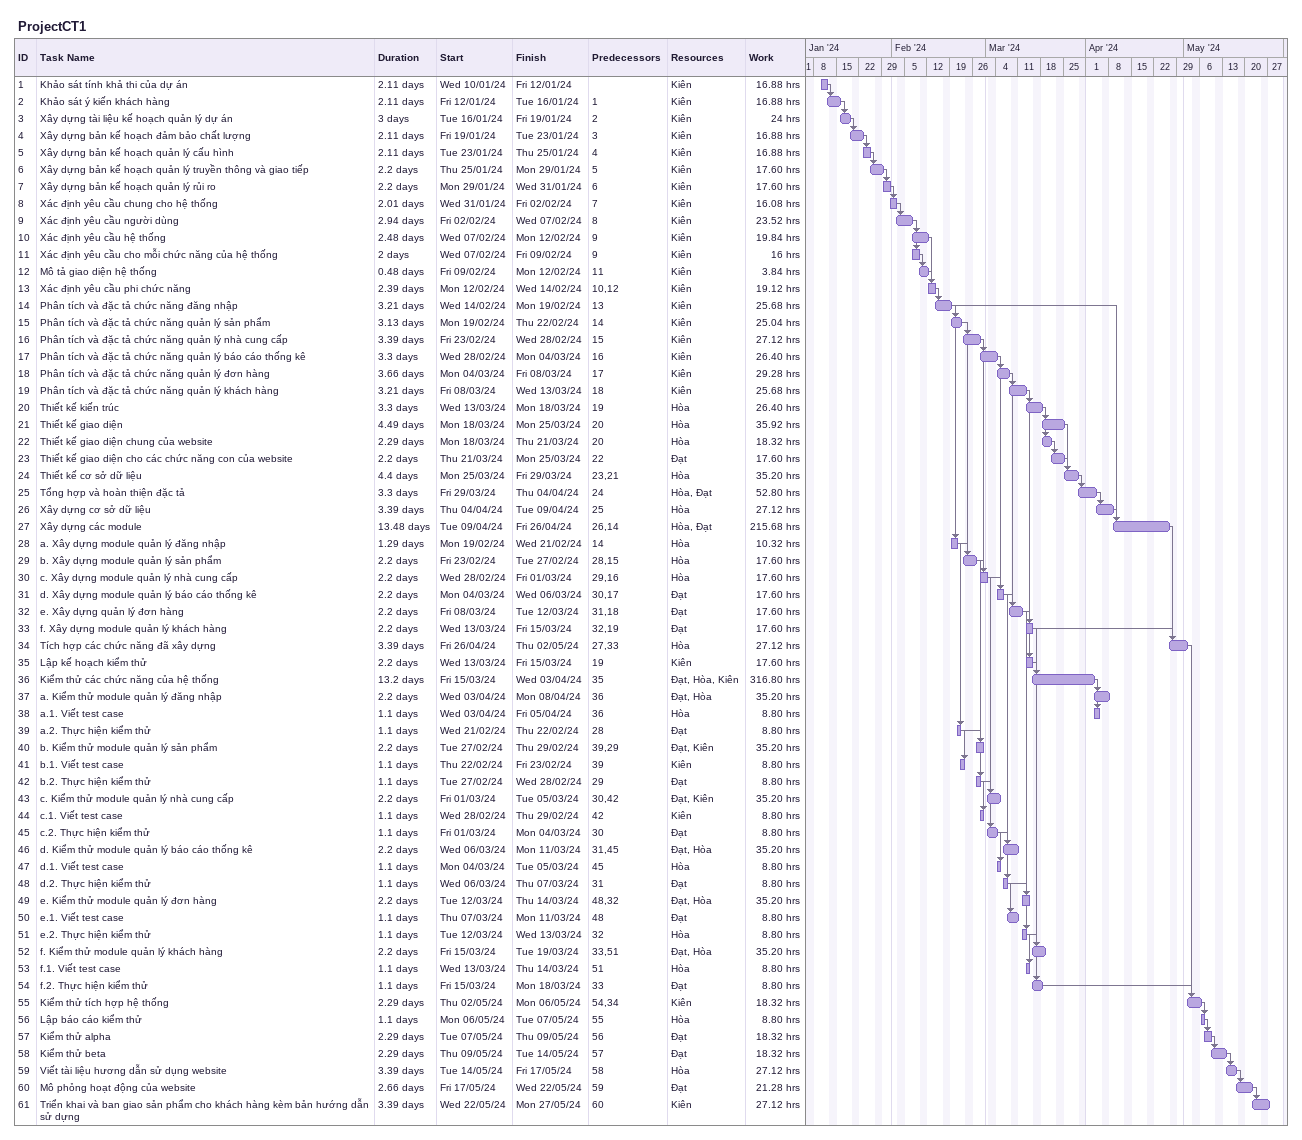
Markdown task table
ProjectCT1

| ID | Task | Duration | Start | Finish | Predecessors | Resources | Work (h) |
|---|---|---|---|---|---|---|---|
| 1 | Khảo sát tính khả thi của dự án | 2.11d | 2024-01-10 | 2024-01-12 |  | Kiên | 16.88 |
| 2 | Khảo sát ý kiến khách hàng | 2.11d | 2024-01-12 | 2024-01-16 | 1 | Kiên | 16.88 |
| 3 | Xây dựng tài liệu kế hoạch quản lý dự án | 3d | 2024-01-16 | 2024-01-19 | 2 | Kiên | 24 |
| 4 | Xây dựng bản kế hoạch đảm bảo chất lượng | 2.11d | 2024-01-19 | 2024-01-23 | 3 | Kiên | 16.88 |
| 5 | Xây dựng bản kế hoạch quản lý cấu hình | 2.11d | 2024-01-23 | 2024-01-25 | 4 | Kiên | 16.88 |
| 6 | Xây dựng bản kế hoạch quản lý truyền thông và giao tiếp | 2.2d | 2024-01-25 | 2024-01-29 | 5 | Kiên | 17.60 |
| 7 | Xây dựng bản kế hoạch quản lý rủi ro | 2.2d | 2024-01-29 | 2024-01-31 | 6 | Kiên | 17.60 |
| 8 | Xác định yêu cầu chung cho hệ thống | 2.01d | 2024-01-31 | 2024-02-02 | 7 | Kiên | 16.08 |
| 9 | Xác định yêu cầu người dùng | 2.94d | 2024-02-02 | 2024-02-07 | 8 | Kiên | 23.52 |
| 10 | Xác định yêu cầu hệ thống | 2.48d | 2024-02-07 | 2024-02-12 | 9 | Kiên | 19.84 |
| 11 | Xác định yêu cầu cho mỗi chức năng của hệ thống | 2d | 2024-02-07 | 2024-02-09 | 9 | Kiên | 16 |
| 12 | Mô tả giao diện hệ thống | 0.48d | 2024-02-09 | 2024-02-12 | 11 | Kiên | 3.84 |
| 13 | Xác định yêu cầu phi chức năng | 2.39d | 2024-02-12 | 2024-02-14 | 10, 12 | Kiên | 19.12 |
| 14 | Phân tích và đặc tả chức năng đăng nhập | 3.21d | 2024-02-14 | 2024-02-19 | 13 | Kiên | 25.68 |
| 15 | Phân tích và đặc tả chức năng quản lý sản phẩm | 3.13d | 2024-02-19 | 2024-02-22 | 14 | Kiên | 25.04 |
| 16 | Phân tích và đặc tả chức năng quản lý nhà cung cấp | 3.39d | 2024-02-23 | 2024-02-28 | 15 | Kiên | 27.12 |
| 17 | Phân tích và đặc tả chức năng quản lý báo cáo thống kê | 3.3d | 2024-02-28 | 2024-03-04 | 16 | Kiên | 26.40 |
| 18 | Phân tích và đặc tả chức năng quản lý đơn hàng | 3.66d | 2024-03-04 | 2024-03-08 | 17 | Kiên | 29.28 |
| 19 | Phân tích và đặc tả chức năng quản lý khách hàng | 3.21d | 2024-03-08 | 2024-03-13 | 18 | Kiên | 25.68 |
| 20 | Thiết kế kiến trúc | 3.3d | 2024-03-13 | 2024-03-18 | 19 | Hòa | 26.40 |
| 21 | Thiết kế giao diện | 4.49d | 2024-03-18 | 2024-03-25 | 20 | Hòa | 35.92 |
| 22 | Thiết kế giao diện chung của website | 2.29d | 2024-03-18 | 2024-03-21 | 20 | Hòa | 18.32 |
| 23 | Thiết kế giao diện cho các chức năng con của website | 2.2d | 2024-03-21 | 2024-03-25 | 22 | Đạt | 17.60 |
| 24 | Thiết kế cơ sở dữ liệu | 4.4d | 2024-03-25 | 2024-03-29 | 23, 21 | Hòa | 35.20 |
| 25 | Tổng hợp và hoàn thiện đặc tả | 3.3d | 2024-03-29 | 2024-04-04 | 24 | Hòa, Đạt | 52.80 |
| 26 | Xây dựng cơ sở dữ liệu | 3.39d | 2024-04-04 | 2024-04-09 | 25 | Hòa | 27.12 |
| 27 | Xây dựng các module | 13.48d | 2024-04-09 | 2024-04-26 | 26, 14 | Hòa, Đạt | 215.68 |
| 28 | a. Xây dựng module quản lý đăng nhập | 1.29d | 2024-02-19 | 2024-02-21 | 14 | Hòa | 10.32 |
| 29 | b. Xây dựng module quản lý sản phẩm | 2.2d | 2024-02-23 | 2024-02-27 | 28, 15 | Hòa | 17.60 |
| 30 | c. Xây dựng module quản lý nhà cung cấp | 2.2d | 2024-02-28 | 2024-03-01 | 29, 16 | Hòa | 17.60 |
| 31 | d. Xây dựng module quản lý báo cáo thống kê | 2.2d | 2024-03-04 | 2024-03-06 | 30, 17 | Đạt | 17.60 |
| 32 | e. Xây dựng quản lý đơn hàng | 2.2d | 2024-03-08 | 2024-03-12 | 31, 18 | Đạt | 17.60 |
| 33 | f. Xây dựng module quản lý khách hàng | 2.2d | 2024-03-13 | 2024-03-15 | 32, 19 | Đạt | 17.60 |
| 34 | Tích hợp các chức năng đã xây dựng | 3.39d | 2024-04-26 | 2024-05-02 | 27, 33 | Hòa | 27.12 |
| 35 | Lập kế hoạch kiểm thử | 2.2d | 2024-03-13 | 2024-03-15 | 19 | Kiên | 17.60 |
| 36 | Kiểm thử các chức năng của hệ thống | 13.2d | 2024-03-15 | 2024-04-03 | 35 | Đạt, Hòa, Kiên | 316.80 |
| 37 | a. Kiểm thử module quản lý đăng nhập | 2.2d | 2024-04-03 | 2024-04-08 | 36 | Đạt, Hòa | 35.20 |
| 38 | a.1. Viết test case | 1.1d | 2024-04-03 | 2024-04-05 | 36 | Hòa | 8.80 |
| 39 | a.2. Thực hiện kiểm thử | 1.1d | 2024-02-21 | 2024-02-22 | 28 | Đạt | 8.80 |
| 40 | b. Kiểm thử module quản lý sản phẩm | 2.2d | 2024-02-27 | 2024-02-29 | 39, 29 | Đạt, Kiên | 35.20 |
| 41 | b.1. Viết test case | 1.1d | 2024-02-22 | 2024-02-23 | 39 | Kiên | 8.80 |
| 42 | b.2. Thực hiện kiểm thử | 1.1d | 2024-02-27 | 2024-02-28 | 29 | Đạt | 8.80 |
| 43 | c. Kiểm thử module quản lý nhà cung cấp | 2.2d | 2024-03-01 | 2024-03-05 | 30, 42 | Đạt, Kiên | 35.20 |
| 44 | c.1. Viết test case | 1.1d | 2024-02-28 | 2024-02-29 | 42 | Kiên | 8.80 |
| 45 | c.2. Thực hiện kiểm thử | 1.1d | 2024-03-01 | 2024-03-04 | 30 | Đạt | 8.80 |
| 46 | d. Kiểm thử module quản lý báo cáo thống kê | 2.2d | 2024-03-06 | 2024-03-11 | 31, 45 | Đạt, Hòa | 35.20 |
| 47 | d.1. Viết test case | 1.1d | 2024-03-04 | 2024-03-05 | 45 | Hòa | 8.80 |
| 48 | d.2. Thực hiện kiểm thử | 1.1d | 2024-03-06 | 2024-03-07 | 31 | Đạt | 8.80 |
| 49 | e. Kiểm thử module quản lý đơn hàng | 2.2d | 2024-03-12 | 2024-03-14 | 48, 32 | Đạt, Hòa | 35.20 |
| 50 | e.1. Viết test case | 1.1d | 2024-03-07 | 2024-03-11 | 48 | Đạt | 8.80 |
| 51 | e.2. Thực hiện kiểm thử | 1.1d | 2024-03-12 | 2024-03-13 | 32 | Hòa | 8.80 |
| 52 | f. Kiểm thử module quản lý khách hàng | 2.2d | 2024-03-15 | 2024-03-19 | 33, 51 | Đạt, Hòa | 35.20 |
| 53 | f.1. Viết test case | 1.1d | 2024-03-13 | 2024-03-14 | 51 | Hòa | 8.80 |
| 54 | f.2. Thực hiện kiểm thử | 1.1d | 2024-03-15 | 2024-03-18 | 33 | Đạt | 8.80 |
| 55 | Kiểm thử tích hợp hệ thống | 2.29d | 2024-05-02 | 2024-05-06 | 54, 34 | Kiên | 18.32 |
| 56 | Lập báo cáo kiểm thử | 1.1d | 2024-05-06 | 2024-05-07 | 55 | Hòa | 8.80 |
| 57 | Kiểm thử alpha | 2.29d | 2024-05-07 | 2024-05-09 | 56 | Đạt | 18.32 |
| 58 | Kiểm thử beta | 2.29d | 2024-05-09 | 2024-05-14 | 57 | Đạt | 18.32 |
| 59 | Viết tài liệu hương dẫn sử dụng website | 3.39d | 2024-05-14 | 2024-05-17 | 58 | Hòa | 27.12 |
| 60 | Mô phỏng hoạt động của website | 2.66d | 2024-05-17 | 2024-05-22 | 59 | Đạt | 21.28 |
| 61 | Triển khai và ban giao sản phẩm cho khách hàng kèm bản hướng dẫn sử dựng | 3.39d | 2024-05-22 | 2024-05-27 | 60 | Kiên | 27.12 |
